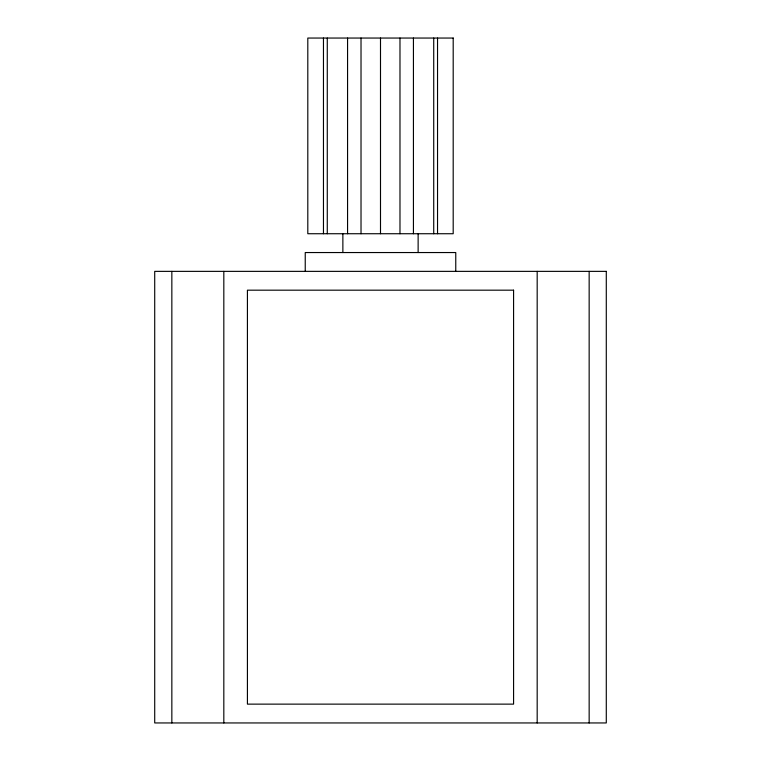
<?xml version="1.0" encoding="UTF-8"?>
<svg xmlns="http://www.w3.org/2000/svg" width="761" height="761" viewBox="0 0 761 761"><rect width="100%" height="100%" fill="white"/><g stroke="black" fill="none" stroke-linecap="round" stroke-linejoin="round"><path stroke-width="1.14" d="M589.157 271.363L589.157 722.95M537.18 271.363L537.18 722.95M455.763 271.363L455.763 252.547L305.237 252.547L305.237 271.363M437.537 38.05L437.537 233.732M433.722 38.05L433.722 233.732M418.131 233.732L418.131 252.547M413.432 38.05L413.432 233.732M399.982 38.05L399.982 233.732M380.5 38.05L380.5 233.732M361.018 38.05L361.018 233.732M347.568 38.05L347.568 233.732M342.869 233.732L342.869 252.547M327.278 38.05L327.278 233.732M323.463 38.05L323.463 233.732M223.82 271.363L223.82 722.95M171.843 271.363L171.843 722.95M453.195 38.05L307.805 38.05L307.805 233.732L453.195 233.732L453.195 38.05M606.289 271.363L154.711 271.363L154.711 722.95L606.289 722.95L606.289 271.363M513.58 290.179L247.42 290.179L247.42 704.134L513.58 704.134L513.58 290.179"/></g></svg>
